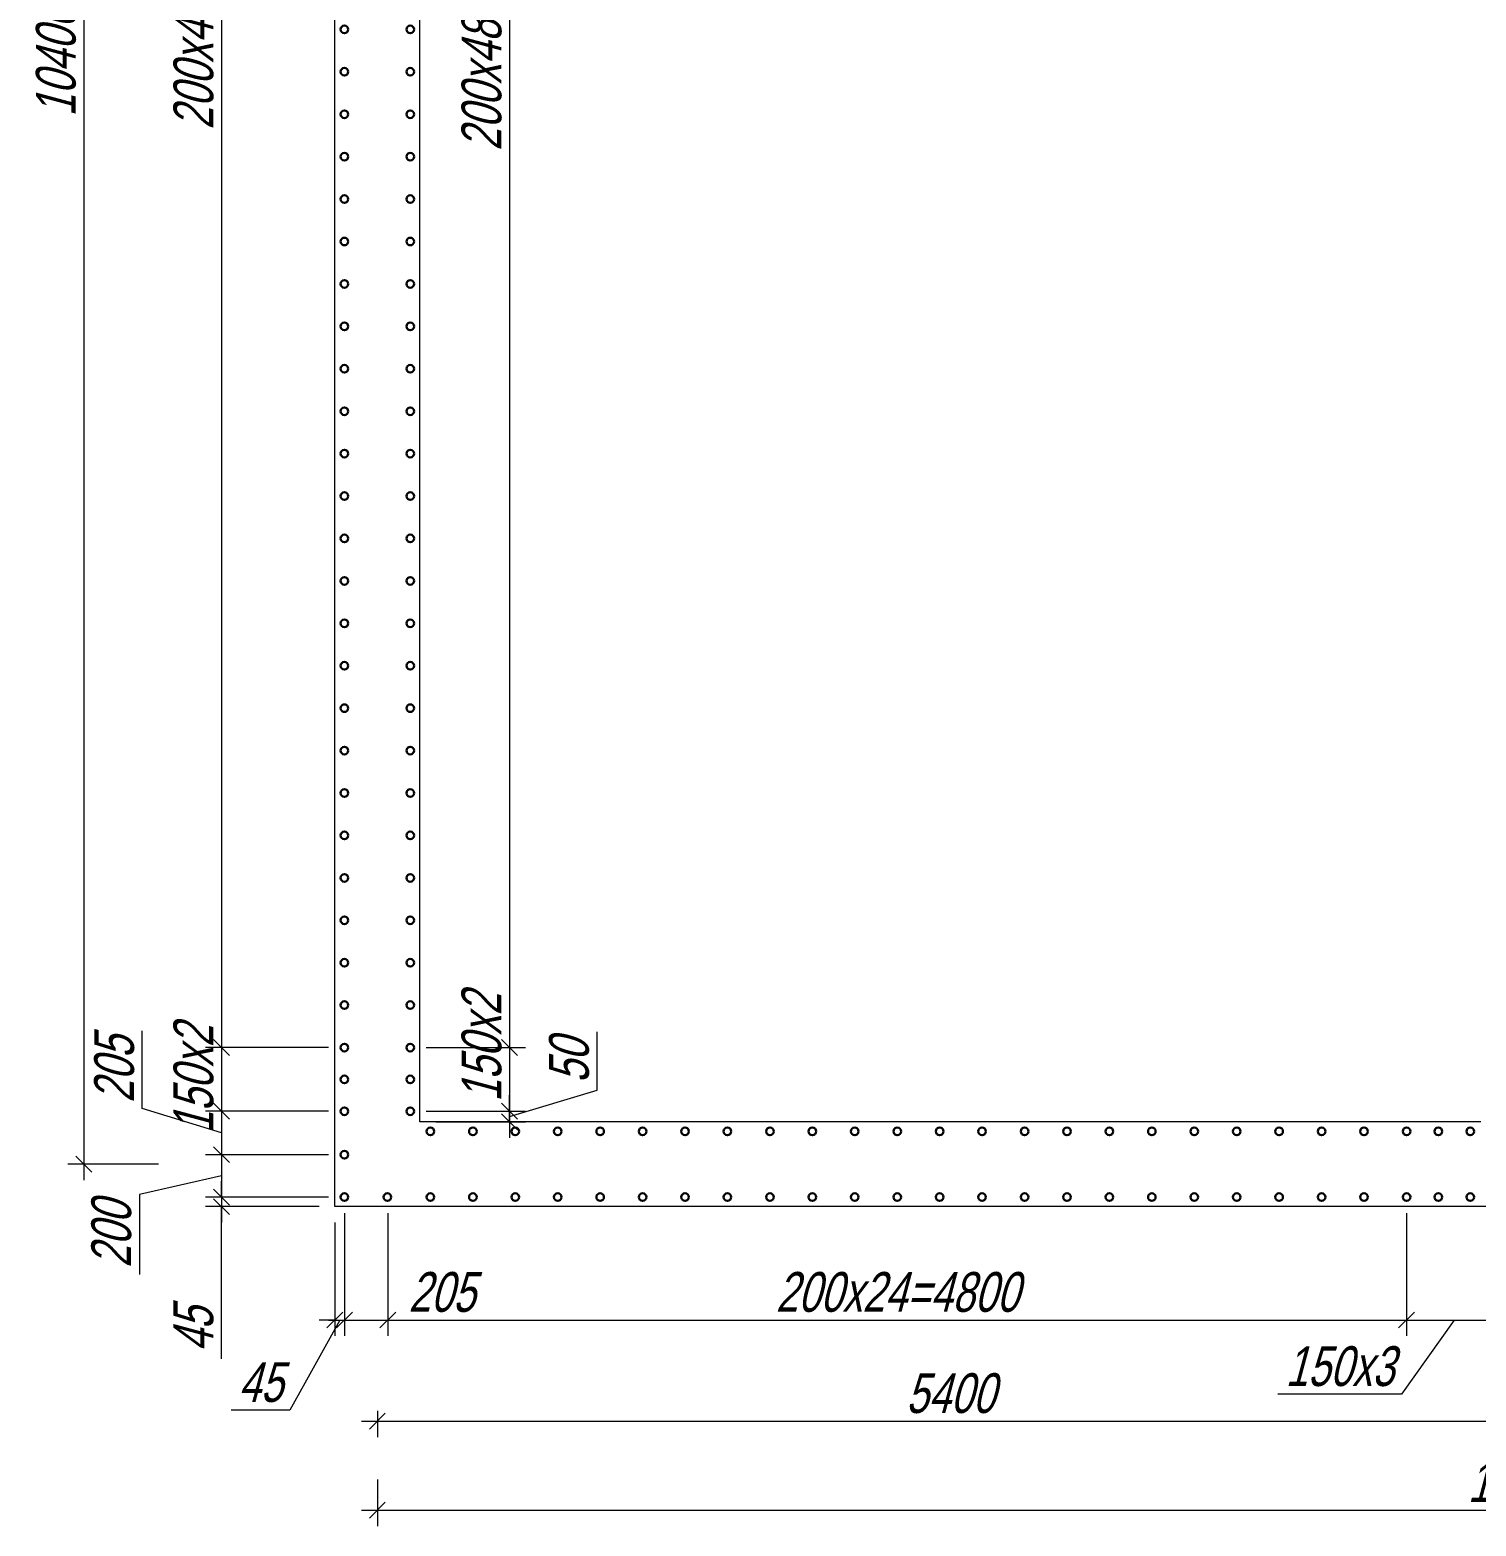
# Model space of a CAD drawing. Header units: millimetres. Extents: x 5929542 to 6152618, y 10240044 to 10382466.
# Drawn here: x 6058232 to 6065048, y 10284932 to 10291986 of the extents above; entities that cross this region are included whole.
import ezdxf

# ---------------------------------------------------------------- set-up
doc = ezdxf.new("R2010")
doc.units = ezdxf.units.MM
doc.header["$PDMODE"] = 35
doc.layers.get('Defpoints').update_dxf_attribs({"color": 253})
for name, color, linetype, lineweight in [('Основная', 7, 'Continuous', 30), ('Построения', 7, 'Continuous', 13), ('Размеры', 172, 'Continuous', 13)]:
    doc.layers.add(name, color=color, linetype=linetype, lineweight=lineweight)
doc.styles.add('GOST 2.304', font='mipgost.ttf', dxfattribs={"width": 0.75, "oblique": 15})
doc.dimstyles.new('SPDS', dxfattribs={"dimtxt": 2.5, "dimasz": 1, "dimexe": 1, "dimexo": 1, "dimgap": 0.5, "dimtad": 1, "dimdec": 0, "dimrnd": 0.001, "dimtxsty": 'GOST 2.304', "dimblk": 'OBLIQUE', "dimcen": 2.5, "dimdle": 1, "dimclrd": 256, "dimclre": 256, "dimclrt": 256, "dimadec": 0, "dimazin": 2, "dimtfac": 0.75, "dimtdec": 0, "dimtmove": 1, "dimatfit": 3, "dimfxl": 1, "dimtolj": 1, "dimlwd": -1, "dimlwe": -1, "dimarcsym": 0})

# ---------------------------------------------------------------- blocks, each defined once
blk = doc.blocks.new('_Oblique')
at = {"color": 0, "linetype": 'ByBlock', "lineweight": -2}
blk.add_line((-0.5, -0.5), (0.5, 0.5), dxfattribs=at)
blk = doc.blocks.new('*D216')
at = {"layer": 'Defpoints', "color": 0, "ltscale": 100, "transparency": 16777216}
for p in [(6058913.4, 10297038.1), (6058486.6, 10286638.1), (6058913.4, 10286638.1)]:
    blk.add_point(p, dxfattribs=at)
at = {"layer": 'Размеры', "ltscale": 100, "transparency": 16777216}
for p, q in [((6058486.6, 10297113.1), (6058486.6, 10286563.1)), ((6058838.4, 10297038.1), (6058411.6, 10297038.1)), ((6058838.4, 10286638.1), (6058411.6, 10286638.1))]:
    blk.add_line(p, q, dxfattribs=at)
at = {"layer": 'Размеры', "ltscale": 100, "transparency": 16777216, "xscale": 75, "yscale": 75, "zscale": 75}
for p, rotation in [((6058486.6, 10297038.1), 90), ((6058486.6, 10286638.1), 270)]:
    blk.add_blockref('_Oblique', p, dxfattribs=dict(at, rotation=rotation))
at = {"layer": 'Размеры', "ltscale": 100, "transparency": 16777216, "insert": (6058355.3, 10291838.1), "char_height": 187.5, "attachment_point": 5, "rotation": 90, "style": 'GOST 2.304'}
blk.add_mtext('\\A1;10400', dxfattribs=at)
blk = doc.blocks.new('*D217')
at = {"layer": 'Defpoints', "color": 0, "ltscale": 100, "transparency": 16777216}
for p in [(6059869.7, 10285226.8), (6070670.4, 10285226.8), (6070670.4, 10285007.3)]:
    blk.add_point(p, dxfattribs=at)
at = {"layer": 'Размеры', "ltscale": 100, "transparency": 16777216}
for p, q in [((6059869.7, 10285151.8), (6059869.7, 10284932.3)), ((6070670.4, 10285151.8), (6070670.4, 10284932.3)), ((6059794.7, 10285007.3), (6070745.4, 10285007.3))]:
    blk.add_line(p, q, dxfattribs=at)
at = {"layer": 'Размеры', "ltscale": 100, "transparency": 16777216, "xscale": 75, "yscale": 75, "zscale": 75, "rotation": 180}
blk.add_blockref('_Oblique', (6059869.7, 10285007.3), dxfattribs=at)
at = {"layer": 'Размеры', "ltscale": 100, "transparency": 16777216, "xscale": 75, "yscale": 75, "zscale": 75}
blk.add_blockref('_Oblique', (6070670.4, 10285007.3), dxfattribs=at)
at = {"layer": 'Размеры', "ltscale": 100, "transparency": 16777216, "insert": (6065270.1, 10285138.5), "char_height": 187.5, "attachment_point": 5, "style": 'GOST 2.304'}
blk.add_mtext('\\A1;10800', dxfattribs=at)
blk = doc.blocks.new('*D214')
at = {"layer": 'Defpoints', "color": 0, "ltscale": 100, "transparency": 16777216}
for p in [(6059869.7, 10285551.2), (6065270.4, 10285551.2), (6065270.4, 10285426.6)]:
    blk.add_point(p, dxfattribs=at)
at = {"layer": 'Размеры', "ltscale": 100, "transparency": 16777216}
for p, q in [((6059794.7, 10285426.6), (6065345.4, 10285426.6)), ((6059869.7, 10285476.2), (6059869.7, 10285351.6)), ((6065270.4, 10285476.2), (6065270.4, 10285351.6))]:
    blk.add_line(p, q, dxfattribs=at)
at = {"layer": 'Размеры', "ltscale": 100, "transparency": 16777216, "xscale": 75, "yscale": 75, "zscale": 75, "rotation": 180}
blk.add_blockref('_Oblique', (6059869.7, 10285426.6), dxfattribs=at)
at = {"layer": 'Размеры', "ltscale": 100, "transparency": 16777216, "xscale": 75, "yscale": 75, "zscale": 75}
blk.add_blockref('_Oblique', (6065270.4, 10285426.6), dxfattribs=at)
at = {"layer": 'Размеры', "ltscale": 100, "transparency": 16777216, "insert": (6062570.1, 10285557.9), "char_height": 187.5, "attachment_point": 5, "style": 'GOST 2.304'}
blk.add_mtext('\\A1;5400', dxfattribs=at)
blk = doc.blocks.new('*U222')
at = {"layer": 'Основная', "ltscale": 100}
for centre in [(0, 155), (0, -155)]:
    blk.add_circle(centre, 18, dxfattribs=at)
blk = doc.blocks.new('*U223')
at = {"layer": 'Основная', "color": 0, "linetype": 'ByBlock', "lineweight": -2, "transparency": 16777216}
for p in [(0, 0), (200, 0), (400, 0), (600, 0), (800, 0), (1000, 0), (1200, 0), (1400, 0), (1600, 0), (1800, 0), (2000, 0), (2200, 0), (2400, 0), (2600, 0), (2800, 0), (3000, 0), (3200, 0), (3400, 0), (3600, 0), (3800, 0), (4000, 0), (4200, 0), (4400, 0)]:
    blk.add_blockref('*U222', p, dxfattribs=at)
blk = doc.blocks.new('*U226')
at = {"layer": 'Основная', "ltscale": 100}
for centre in [(0, 155), (0, -155)]:
    blk.add_circle(centre, 18, dxfattribs=at)
blk = doc.blocks.new('*U227')
at = {"layer": 'Основная', "color": 0, "linetype": 'ByBlock', "lineweight": -2, "transparency": 16777216}
for p in [(4800, 0), (5000, 0), (5200, 0), (5400, 0), (5600, 0), (5800, 0), (6000, 0), (6200, 0), (6400, 0), (6600, 0), (6800, 0), (7000, 0), (7200, 0), (7400, 0), (7600, 0), (7800, 0), (8000, 0), (8200, 0), (8400, 0), (8600, 0), (8800, 0), (9000, 0), (9200, 0), (9400, 0), (9600, 0)]:
    blk.add_blockref('*U226', p, dxfattribs=at)
blk = doc.blocks.new('*D243')
at = {"layer": 'Defpoints', "color": 0, "ltscale": 100, "transparency": 16777216}
for p in [(6059714.7, 10296988.6), (6059135.2, 10287188.1), (6059714.7, 10287188.1)]:
    blk.add_point(p, dxfattribs=at)
at = {"layer": 'Размеры', "ltscale": 100, "transparency": 16777216}
for p, q in [((6059135.2, 10297063.6), (6059135.2, 10287113.1)), ((6059639.7, 10296988.6), (6059060.2, 10296988.6)), ((6059639.7, 10287188.1), (6059060.2, 10287188.1))]:
    blk.add_line(p, q, dxfattribs=at)
at = {"layer": 'Размеры', "ltscale": 100, "transparency": 16777216, "xscale": 75, "yscale": 75, "zscale": 75}
for p, rotation in [((6059135.2, 10296988.6), 90), ((6059135.2, 10287188.1), 270)]:
    blk.add_blockref('_Oblique', p, dxfattribs=dict(at, rotation=rotation))
at = {"layer": 'Размеры', "ltscale": 100, "transparency": 16777216, "insert": (6059003.9, 10292088.4), "char_height": 187.5, "attachment_point": 5, "rotation": 90, "style": 'GOST 2.304'}
blk.add_mtext('\\A1;200х49=9800', dxfattribs=at)
blk = doc.blocks.new('*D245')
at = {"layer": 'Defpoints', "color": 0, "ltscale": 100, "transparency": 16777216}
for p in [(6059714.7, 10287188.1), (6059135.2, 10286888.1), (6059714.7, 10286888.1)]:
    blk.add_point(p, dxfattribs=at)
at = {"layer": 'Размеры', "ltscale": 100, "transparency": 16777216}
for p, q in [((6059135.2, 10287263.1), (6059135.2, 10286813.1)), ((6059639.7, 10287188.1), (6059060.2, 10287188.1)), ((6059639.7, 10286888.1), (6059060.2, 10286888.1))]:
    blk.add_line(p, q, dxfattribs=at)
at = {"layer": 'Размеры', "ltscale": 100, "transparency": 16777216, "xscale": 75, "yscale": 75, "zscale": 75}
for p, rotation in [((6059135.2, 10287188.1), 90), ((6059135.2, 10286888.1), 270)]:
    blk.add_blockref('_Oblique', p, dxfattribs=dict(at, rotation=rotation))
at = {"layer": 'Размеры', "ltscale": 100, "transparency": 16777216, "insert": (6059003.9, 10287038.1), "char_height": 187.5, "attachment_point": 5, "rotation": 90, "style": 'GOST 2.304'}
blk.add_mtext('\\A1;150х2', dxfattribs=at)
blk = doc.blocks.new('*D246')
at = {"layer": 'Defpoints', "color": 0, "ltscale": 100, "transparency": 16777216}
for p in [(6059714.7, 10286888.1), (6059135.2, 10286683.1), (6059714.7, 10286683.1)]:
    blk.add_point(p, dxfattribs=at)
at = {"layer": 'Размеры', "ltscale": 100, "transparency": 16777216}
for p, q in [((6058761.4, 10286901.6), (6058761.4, 10287267.8)), ((6059135.2, 10286963.1), (6059135.2, 10286608.1)), ((6059135.2, 10286785.6), (6058761.4, 10286901.6)), ((6059639.7, 10286888.1), (6059060.2, 10286888.1)), ((6059639.7, 10286683.1), (6059060.2, 10286683.1))]:
    blk.add_line(p, q, dxfattribs=at)
at = {"layer": 'Размеры', "ltscale": 100, "transparency": 16777216, "xscale": 75, "yscale": 75, "zscale": 75}
for p, rotation in [((6059135.2, 10286888.1), 90), ((6059135.2, 10286683.1), 270)]:
    blk.add_blockref('_Oblique', p, dxfattribs=dict(at, rotation=rotation))
at = {"layer": 'Размеры', "ltscale": 100, "transparency": 16777216, "insert": (6058630.2, 10287084.7), "char_height": 187.5, "attachment_point": 5, "rotation": 90, "style": 'GOST 2.304'}
blk.add_mtext('\\A1;205', dxfattribs=at)
blk = doc.blocks.new('*D247')
at = {"layer": 'Defpoints', "color": 0, "ltscale": 100, "transparency": 16777216}
for p in [(6059714.7, 10286683.1), (6059135.2, 10286483.1), (6059714.7, 10286483.1)]:
    blk.add_point(p, dxfattribs=at)
at = {"layer": 'Размеры', "ltscale": 100, "transparency": 16777216}
for p, q in [((6059135.2, 10286758.1), (6059135.2, 10286408.1)), ((6059639.7, 10286683.1), (6059060.2, 10286683.1)), ((6059135.2, 10286583.1), (6058748.1, 10286494.8)), ((6058748.1, 10286494.8), (6058748.1, 10286118.5)), ((6059639.7, 10286483.1), (6059060.2, 10286483.1))]:
    blk.add_line(p, q, dxfattribs=at)
at = {"layer": 'Размеры', "ltscale": 100, "transparency": 16777216, "xscale": 75, "yscale": 75, "zscale": 75}
for p, rotation in [((6059135.2, 10286683.1), 90), ((6059135.2, 10286483.1), 270)]:
    blk.add_blockref('_Oblique', p, dxfattribs=dict(at, rotation=rotation))
at = {"layer": 'Размеры', "ltscale": 100, "transparency": 16777216, "insert": (6058616.8, 10286306.6), "char_height": 187.5, "attachment_point": 5, "rotation": 90, "style": 'GOST 2.304'}
blk.add_mtext('\\A1;200', dxfattribs=at)
blk = doc.blocks.new('*D248')
at = {"layer": 'Defpoints', "color": 0, "ltscale": 100, "transparency": 16777216}
for p in [(6059714.7, 10286483.1), (6059135.2, 10286438.1), (6059669.7, 10286438.1)]:
    blk.add_point(p, dxfattribs=at)
at = {"layer": 'Размеры', "ltscale": 100, "transparency": 16777216}
for p, q in [((6059135.2, 10286483.1), (6059135.2, 10286558.1)), ((6059639.7, 10286483.1), (6059060.2, 10286483.1)), ((6059135.2, 10286483.1), (6059135.2, 10286438.1)), ((6059135.2, 10286483.1), (6059135.2, 10286438.1)), ((6059594.7, 10286438.1), (6059060.2, 10286438.1)), ((6059135.2, 10286438.1), (6059135.2, 10286363.1)), ((6059135.2, 10285720.5), (6059135.2, 10286438.1))]:
    blk.add_line(p, q, dxfattribs=at)
at = {"layer": 'Размеры', "ltscale": 100, "transparency": 16777216, "xscale": 75, "yscale": 75, "zscale": 75}
for p, rotation in [((6059135.2, 10286483.1), 270), ((6059135.2, 10286438.1), 90)]:
    blk.add_blockref('_Oblique', p, dxfattribs=dict(at, rotation=rotation))
at = {"layer": 'Размеры', "ltscale": 100, "transparency": 16777216, "insert": (6059003.9, 10285858.4), "char_height": 187.5, "attachment_point": 5, "rotation": 90, "style": 'GOST 2.304'}
blk.add_mtext('\\A1;45', dxfattribs=at)
blk = doc.blocks.new('*D258')
at = {"layer": 'Defpoints', "color": 0, "ltscale": 100, "transparency": 16777216}
for p in [(6059714.7, 10286483.1), (6059669.7, 10286438.1), (6059714.7, 10285903.6)]:
    blk.add_point(p, dxfattribs=at)
at = {"layer": 'Размеры', "ltscale": 100, "transparency": 16777216}
for p, q in [((6059669.7, 10286363.1), (6059669.7, 10285828.6)), ((6059714.7, 10286408.1), (6059714.7, 10285828.6)), ((6059692.2, 10285903.6), (6059457.1, 10285478.7)), ((6059669.7, 10285903.6), (6059594.7, 10285903.6)), ((6059669.7, 10285903.6), (6059714.7, 10285903.6)), ((6059669.7, 10285903.6), (6059714.7, 10285903.6)), ((6059714.7, 10285903.6), (6059789.7, 10285903.6)), ((6059457.1, 10285478.7), (6059181.1, 10285478.7))]:
    blk.add_line(p, q, dxfattribs=at)
at = {"layer": 'Размеры', "ltscale": 100, "transparency": 16777216, "xscale": 75, "yscale": 75, "zscale": 75}
blk.add_blockref('_Oblique', (6059669.7, 10285903.6), dxfattribs=at)
at = {"layer": 'Размеры', "ltscale": 100, "transparency": 16777216, "xscale": 75, "yscale": 75, "zscale": 75, "rotation": 180}
blk.add_blockref('_Oblique', (6059714.7, 10285903.6), dxfattribs=at)
at = {"layer": 'Размеры', "ltscale": 100, "transparency": 16777216, "insert": (6059319.1, 10285609.9), "char_height": 187.5, "attachment_point": 5, "style": 'GOST 2.304'}
blk.add_mtext('\\A1;45', dxfattribs=at)
blk = doc.blocks.new('*D252')
at = {"layer": 'Defpoints', "color": 0, "ltscale": 100, "transparency": 16777216}
for p in [(6059714.7, 10286483.1), (6059919.2, 10286483.1), (6059919.2, 10285903.6)]:
    blk.add_point(p, dxfattribs=at)
at = {"layer": 'Размеры', "ltscale": 100, "transparency": 16777216}
for p, q in [((6059714.7, 10286408.1), (6059714.7, 10285828.6)), ((6059919.2, 10286408.1), (6059919.2, 10285828.6)), ((6059639.7, 10285903.6), (6059994.2, 10285903.6))]:
    blk.add_line(p, q, dxfattribs=at)
at = {"layer": 'Размеры', "ltscale": 100, "transparency": 16777216, "xscale": 75, "yscale": 75, "zscale": 75, "rotation": 180}
blk.add_blockref('_Oblique', (6059714.7, 10285903.6), dxfattribs=at)
at = {"layer": 'Размеры', "ltscale": 100, "transparency": 16777216, "xscale": 75, "yscale": 75, "zscale": 75}
blk.add_blockref('_Oblique', (6059919.2, 10285903.6), dxfattribs=at)
at = {"layer": 'Размеры', "ltscale": 100, "transparency": 16777216, "insert": (6060172.9, 10286034.8), "char_height": 187.5, "attachment_point": 5, "style": 'GOST 2.304'}
blk.add_mtext('\\A1;205', dxfattribs=at)
blk = doc.blocks.new('*D255')
at = {"layer": 'Defpoints', "color": 0, "ltscale": 100, "transparency": 16777216}
for p in [(6059919.2, 10286483.1), (6064720.1, 10286483.1), (6064720.1, 10285903.6)]:
    blk.add_point(p, dxfattribs=at)
at = {"layer": 'Размеры', "ltscale": 100, "transparency": 16777216}
for p, q in [((6059919.2, 10286408.1), (6059919.2, 10285828.6)), ((6064720.1, 10286408.1), (6064720.1, 10285828.6)), ((6059844.2, 10285903.6), (6064795.1, 10285903.6))]:
    blk.add_line(p, q, dxfattribs=at)
at = {"layer": 'Размеры', "ltscale": 100, "transparency": 16777216, "xscale": 75, "yscale": 75, "zscale": 75, "rotation": 180}
blk.add_blockref('_Oblique', (6059919.2, 10285903.6), dxfattribs=at)
at = {"layer": 'Размеры', "ltscale": 100, "transparency": 16777216, "xscale": 75, "yscale": 75, "zscale": 75}
blk.add_blockref('_Oblique', (6064720.1, 10285903.6), dxfattribs=at)
at = {"layer": 'Размеры', "ltscale": 100, "transparency": 16777216, "insert": (6062319.6, 10286034.8), "char_height": 187.5, "attachment_point": 5, "style": 'GOST 2.304'}
blk.add_mtext('\\A1;200х24=4800', dxfattribs=at)
blk = doc.blocks.new('*D256')
at = {"layer": 'Defpoints', "color": 0, "ltscale": 100, "transparency": 16777216}
for p in [(6064720.1, 10286483.1), (6065170.1, 10286483.1), (6065170.1, 10285903.6)]:
    blk.add_point(p, dxfattribs=at)
at = {"layer": 'Размеры', "ltscale": 100, "transparency": 16777216}
for p, q in [((6064720.1, 10286408.1), (6064720.1, 10285828.6)), ((6065170.1, 10286408.1), (6065170.1, 10285828.6)), ((6064645.1, 10285903.6), (6065245.1, 10285903.6)), ((6064945.1, 10285903.6), (6064697, 10285553.8)), ((6064697, 10285553.8), (6064114, 10285553.8))]:
    blk.add_line(p, q, dxfattribs=at)
at = {"layer": 'Размеры', "ltscale": 100, "transparency": 16777216, "xscale": 75, "yscale": 75, "zscale": 75, "rotation": 180}
blk.add_blockref('_Oblique', (6064720.1, 10285903.6), dxfattribs=at)
at = {"layer": 'Размеры', "ltscale": 100, "transparency": 16777216, "xscale": 75, "yscale": 75, "zscale": 75}
blk.add_blockref('_Oblique', (6065170.1, 10285903.6), dxfattribs=at)
at = {"layer": 'Размеры', "ltscale": 100, "transparency": 16777216, "insert": (6064405.5, 10285685), "char_height": 187.5, "attachment_point": 5, "style": 'GOST 2.304'}
blk.add_mtext('\\A1;150х3', dxfattribs=at)
blk = doc.blocks.new('*D267')
at = {"layer": 'Defpoints', "color": 0, "ltscale": 100, "transparency": 16777216}
for p in [(6060024.7, 10296788.1), (6060024.7, 10287188.1), (6060492.7, 10287188.1)]:
    blk.add_point(p, dxfattribs=at)
at = {"layer": 'Размеры', "ltscale": 100, "transparency": 16777216}
for p, q in [((6060492.7, 10296863.1), (6060492.7, 10287113.1)), ((6060099.7, 10296788.1), (6060567.7, 10296788.1)), ((6060099.7, 10287188.1), (6060567.7, 10287188.1))]:
    blk.add_line(p, q, dxfattribs=at)
at = {"layer": 'Размеры', "ltscale": 100, "transparency": 16777216, "xscale": 75, "yscale": 75, "zscale": 75}
for p, rotation in [((6060492.7, 10296788.1), 90), ((6060492.7, 10287188.1), 270)]:
    blk.add_blockref('_Oblique', p, dxfattribs=dict(at, rotation=rotation))
at = {"layer": 'Размеры', "ltscale": 100, "transparency": 16777216, "insert": (6060361.5, 10291988.1), "char_height": 187.5, "attachment_point": 5, "rotation": 90, "style": 'GOST 2.304'}
blk.add_mtext('\\A1;200х48=9600', dxfattribs=at)
blk = doc.blocks.new('*D268')
at = {"layer": 'Defpoints', "color": 0, "ltscale": 100, "transparency": 16777216}
for p in [(6060024.7, 10287188.1), (6060024.7, 10286888.1), (6060492.7, 10286888.1)]:
    blk.add_point(p, dxfattribs=at)
at = {"layer": 'Размеры', "ltscale": 100, "transparency": 16777216}
for p, q in [((6060492.7, 10287263.1), (6060492.7, 10286813.1)), ((6060099.7, 10287188.1), (6060567.7, 10287188.1)), ((6060099.7, 10286888.1), (6060567.7, 10286888.1))]:
    blk.add_line(p, q, dxfattribs=at)
at = {"layer": 'Размеры', "ltscale": 100, "transparency": 16777216, "xscale": 75, "yscale": 75, "zscale": 75}
for p, rotation in [((6060492.7, 10287188.1), 90), ((6060492.7, 10286888.1), 270)]:
    blk.add_blockref('_Oblique', p, dxfattribs=dict(at, rotation=rotation))
at = {"layer": 'Размеры', "ltscale": 100, "transparency": 16777216, "insert": (6060361.5, 10287188.1), "char_height": 187.5, "attachment_point": 5, "rotation": 90, "style": 'GOST 2.304'}
blk.add_mtext('\\A1;150х2', dxfattribs=at)
blk = doc.blocks.new('*D269')
at = {"layer": 'Defpoints', "color": 0, "ltscale": 100, "transparency": 16777216}
for p in [(6060069.7, 10286838.1), (6060224.4, 10286888.1), (6060492.7, 10286888.1)]:
    blk.add_point(p, dxfattribs=at)
at = {"layer": 'Размеры', "ltscale": 100, "transparency": 16777216}
for p, q in [((6060905.2, 10286986.9), (6060905.2, 10287262.9)), ((6060492.7, 10286863.1), (6060905.2, 10286986.9)), ((6060492.7, 10286888.1), (6060492.7, 10286963.1)), ((6060144.7, 10286838.1), (6060567.7, 10286838.1)), ((6060299.4, 10286888.1), (6060567.7, 10286888.1)), ((6060492.7, 10286838.1), (6060492.7, 10286888.1)), ((6060492.7, 10286838.1), (6060492.7, 10286888.1)), ((6060492.7, 10286838.1), (6060492.7, 10286763.1))]:
    blk.add_line(p, q, dxfattribs=at)
at = {"layer": 'Размеры', "ltscale": 100, "transparency": 16777216, "xscale": 75, "yscale": 75, "zscale": 75}
for p, rotation in [((6060492.7, 10286888.1), 270), ((6060492.7, 10286838.1), 90)]:
    blk.add_blockref('_Oblique', p, dxfattribs=dict(at, rotation=rotation))
at = {"layer": 'Размеры', "ltscale": 100, "transparency": 16777216, "insert": (6060774, 10287124.9), "char_height": 187.5, "attachment_point": 5, "rotation": 90, "style": 'GOST 2.304'}
blk.add_mtext('\\A1;50', dxfattribs=at)

msp = doc.modelspace()

# ---------------------------------------------------------------- linework, layer by layer
at = {"layer": 'Основная', "ltscale": 75}
for centre in [(6059714.70715, 10287038.11898), (6060024.70715, 10287038.11898), (6059714.70715, 10286888.11898), (6060024.70715, 10286888.11898), (6064720.05737, 10286793.11898), (6064870.05737, 10286793.11898), (6065020.05737, 10286793.11898), (6059714.70715, 10286683.11898), (6059714.70715, 10286483.11898), (6059917.20715, 10286483.11898), (6064720.05737, 10286483.11898), (6064870.05737, 10286483.11898), (6065020.05737, 10286483.11898)]:
    msp.add_circle(centre, 18, dxfattribs=at)
at = {"layer": 'Построения', "ltscale": 75}
msp.add_lwpolyline([(6059669.70715, 10297238.11898), (6070870.41076, 10297238.11898), (6070870.41076, 10286438.11898), (6059669.70715, 10286438.11898)], close=True, dxfattribs=at)
msp.add_lwpolyline([(6065070.41076, 10286838.11898), (6060069.70715, 10286838.11898), (6060069.70715, 10296838.11898), (6065070.05896, 10296838.11898)], dxfattribs=at)

# ---------------------------------------------------------------- block references
at = {"layer": 'Основная', "rotation": 270}
msp.add_blockref('*U227', (6059869.70715, 10296788.11898), dxfattribs=at)
at = {"layer": 'Основная'}
msp.add_blockref('*U223', (6060119.70715, 10286638.11898), dxfattribs=at)

# ---------------------------------------------------------------- dimensions: what is measured, and where the dimension line sits
at = {"layer": 'Размеры', "ltscale": 100}
for base, p1, p2, override, picture, middle in [((6058486.56843, 10286638.11898), (6058913.35528, 10297038.11898), (6058913.35528, 10286638.11898), {"dimscale": 75, "dimlfac": 1, "dimtxsty": 'GOST 2.304', "dimtolj": 1}, '*D216', (6058355.31843, 10291838.11898)), ((6060492.73909, 10286888.11898), (6060069.70715, 10286838.11898), (6060224.35686, 10286888.11898), {"dimscale": 75, "dimlfac": 1, "dimrnd": 5, "dimtxsty": 'GOST 2.304', "dimtolj": 1}, '*D269', (6060773.98909, 10287024.36898))]:
    dim = msp.add_linear_dim(base=base, p1=p1, p2=p2, angle=90, dimstyle='SPDS', override=override, dxfattribs=at)
    dim.commit()
    dim.dimension.update_dxf_attribs({"geometry": picture, "text_midpoint": middle})
for base, p1, p2, angle, text, picture, middle in [((6059135.1820787732, 10287188.1189775504), (6059714.7071481142, 10296988.6189775504), (6059714.7071481133, 10287188.1189775504), 270, '200х49=<>', '*D243', (6059135.1820787732, 10292088.3689775504)), ((6060492.73909, 10286888.11898), (6060024.70715, 10287188.11898), (6060024.70715, 10286888.11898), 90, '150х2', '*D268', (6060492.73909, 10287188.11898)), ((6059135.18208, 10286888.11898), (6059714.70715, 10287188.11898), (6059714.70715, 10286888.11898), 90, '150х2', '*D245', (6059135.18208, 10287038.11898))]:
    dim = msp.add_linear_dim(base=base, p1=p1, p2=p2, angle=angle, text=text, dimstyle='SPDS', override={"dimscale": 75, "dimlfac": 1, "dimrnd": 5, "dimtxsty": 'GOST 2.304', "dimtolj": 1}, dxfattribs=at)
    dim.commit()
    dim.dimension.update_dxf_attribs({"geometry": picture, "text_midpoint": middle, "dimtype": 160})
dim = msp.add_linear_dim(base=(6060492.73909, 10287188.11898), p1=(6060024.70715, 10296788.11898), p2=(6060024.70715, 10287188.11898), angle=90, text='200х48=<>', dimstyle='SPDS', override={"dimscale": 75, "dimlfac": 1, "dimrnd": 5, "dimtxsty": 'GOST 2.304', "dimtolj": 1}, dxfattribs=at)
dim.commit()
dim.dimension.update_dxf_attribs({"geometry": '*D267', "text_midpoint": (6060361.48909, 10291988.11898)})
for base, p1, p2, picture, middle in [((6059135.18208, 10286683.11898), (6059714.70715, 10286888.11898), (6059714.70715, 10286683.11898), '*D246', (6058761.41006, 10286939.11827)), ((6059135.18208, 10286483.11898), (6059714.70715, 10286683.11898), (6059714.70715, 10286483.11898), '*D247', (6058748.06844, 10286457.31788)), ((6059135.18208, 10286438.11898), (6059714.70715, 10286483.11898), (6059669.70715, 10286438.11898), '*D248', (6059155.88987, 10285858.41955))]:
    dim = msp.add_linear_dim(base=base, p1=p1, p2=p2, angle=90, dimstyle='SPDS', override={"dimscale": 75, "dimlfac": 1, "dimrnd": 5, "dimtxsty": 'GOST 2.304', "dimtolj": 1}, dxfattribs=at)
    dim.commit()
    dim.dimension.update_dxf_attribs({"geometry": picture, "text_midpoint": middle, "dimtype": 160})
for base, p1, p2, picture, middle in [((6059714.70715, 10285903.59391), (6059669.70715, 10286438.11898), (6059714.70715, 10286483.11898), '*D258', (6059419.55512, 10285478.69825)), ((6059919.2071481096, 10285903.5939082094), (6059714.7071481086, 10286483.1189775504), (6059919.2071481096, 10286483.1189775504), '*D252', (6060172.8583128303, 10285903.5939082094))]:
    dim = msp.add_linear_dim(base=base, p1=p1, p2=p2, dimstyle='SPDS', override={"dimscale": 75, "dimlfac": 1, "dimtxsty": 'GOST 2.304', "dimtolj": 1}, dxfattribs=at)
    dim.commit()
    dim.dimension.update_dxf_attribs({"geometry": picture, "text_midpoint": middle, "dimtype": 160})
dim = msp.add_linear_dim(base=(6064720.05737, 10285903.59391), p1=(6059919.20715, 10286483.11898), p2=(6064720.05737, 10286483.11898), text='200х24=<>', dimstyle='SPDS', override={"dimscale": 75, "dimlfac": 1, "dimrnd": 5, "dimtxsty": 'GOST 2.304', "dimtolj": 1}, dxfattribs=at)
dim.commit()
dim.dimension.update_dxf_attribs({"geometry": '*D255', "text_midpoint": (6062319.63226, 10286034.84391)})
dim = msp.add_linear_dim(base=(6065170.05737, 10285903.59391), p1=(6064720.05737, 10286483.11898), p2=(6065170.05737, 10286483.11898), text='150х3', dimstyle='SPDS', override={"dimscale": 75, "dimlfac": 1, "dimrnd": 5, "dimtxsty": 'GOST 2.304', "dimtolj": 1}, dxfattribs=at)
dim.commit()
dim.dimension.update_dxf_attribs({"geometry": '*D256', "text_midpoint": (6064659.45049, 10285553.78421), "dimtype": 160})
for base, p1, p2, picture, middle in [((6065270.41076, 10285426.6055), (6059869.70715, 10285551.17567), (6065270.41076, 10285551.17567), '*D214', (6062570.05896, 10285557.8555)), ((6070670.41076, 10285007.29477), (6059869.70715, 10285226.83618), (6070670.41076, 10285226.83618), '*D217', (6065270.05896, 10285138.54477))]:
    dim = msp.add_linear_dim(base=base, p1=p1, p2=p2, dimstyle='SPDS', override={"dimscale": 75, "dimlfac": 1, "dimrnd": 5, "dimtxsty": 'GOST 2.304', "dimtolj": 1}, dxfattribs=at)
    dim.commit()
    dim.dimension.update_dxf_attribs({"geometry": picture, "text_midpoint": middle})

doc.saveas('drawing.dxf')
